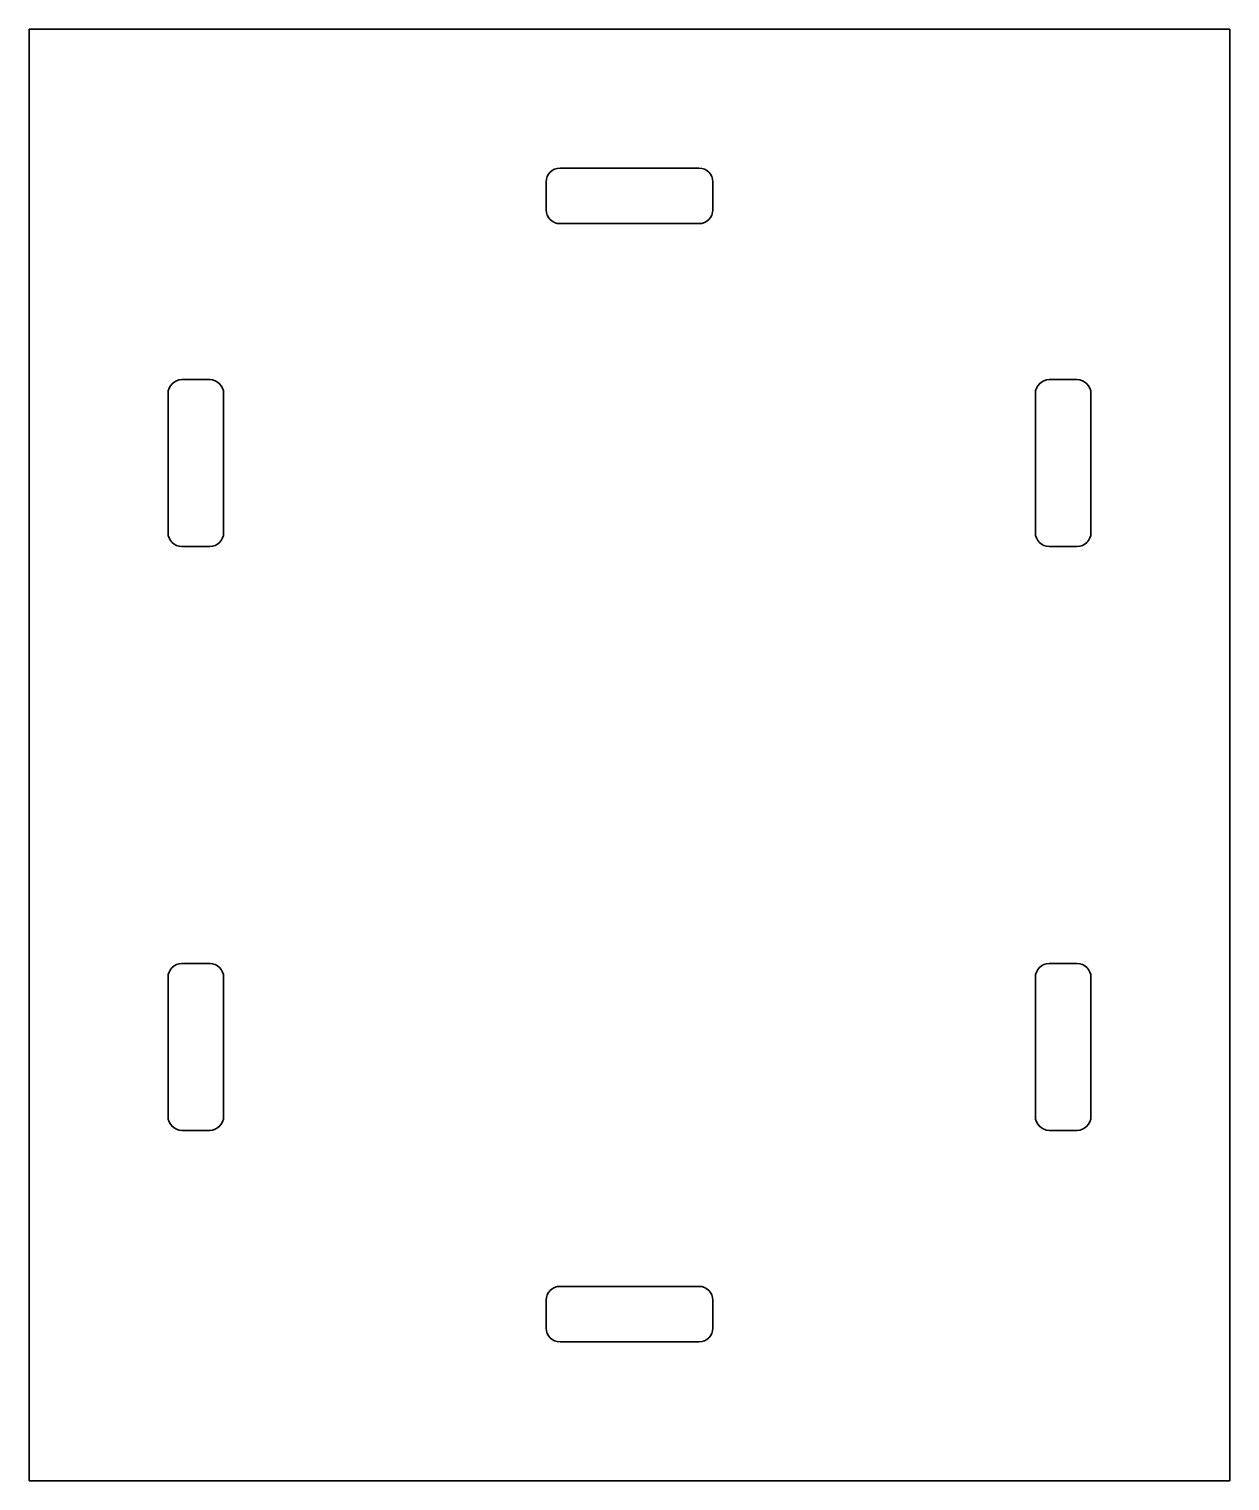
# Model space of a CAD drawing. Header units: millimetres. Extents: x -21.6 to 21.6, y -26.1 to 26.1.
import ezdxf

# ---------------------------------------------------------------- set-up
doc = ezdxf.new("R2010")
doc.units = ezdxf.units.MM
doc.layers.add('1', color=7, linetype='Continuous', true_color=0xffffff)

msp = doc.modelspace()

# ---------------------------------------------------------------- linework, layer by layer
at = {"layer": '1', "color": 252, "linetype": 'Continuous', "lineweight": 35}
for p, q in [((-21.6, -26.11025), (-21.6, 26.11025)), ((-21.6, 26.11025), (21.6, 26.11025)), ((-21.6, 26.11025), (21.6, 26.11025)), ((-21.6, -26.11025), (-21.6, 26.11025)), ((21.6, 26.11025), (21.6, -26.11025)), ((21.6, 26.11025), (21.6, -26.11025)), ((2.5, 21.11025), (-2.5, 21.11025)), ((2.5, 21.11025), (-2.5, 21.11025)), ((-3, 20.61025), (-3, 19.61025)), ((-3, 20.61025), (-3, 19.61025)), ((3, 19.61025), (3, 20.61025)), ((3, 19.61025), (3, 20.61025)), ((-2.5, 19.11025), (2.5, 19.11025)), ((-2.5, 19.11025), (2.5, 19.11025)), ((-16.1, 13.5), (-15.1, 13.5)), ((-16.1, 13.5), (-15.1, 13.5)), ((16.1, 13.5), (15.1, 13.5)), ((16.1, 13.5), (15.1, 13.5)), ((-16.6, 8), (-16.6, 13)), ((-16.6, 8), (-16.6, 13)), ((-14.6, 13), (-14.6, 8)), ((-14.6, 13), (-14.6, 8)), ((14.6, 13), (14.6, 8)), ((14.6, 13), (14.6, 8)), ((16.6, 8), (16.6, 13)), ((16.6, 8), (16.6, 13)), ((-15.1, 7.5), (-16.1, 7.5)), ((-15.1, 7.5), (-16.1, 7.5)), ((15.1, 7.5), (16.1, 7.5)), ((15.1, 7.5), (16.1, 7.5)), ((-16.1, -7.5), (-15.1, -7.5)), ((-16.1, -7.5), (-15.1, -7.5)), ((16.1, -7.5), (15.1, -7.5)), ((16.1, -7.5), (15.1, -7.5)), ((-16.6, -13), (-16.6, -8)), ((-16.6, -13), (-16.6, -8)), ((-14.6, -8), (-14.6, -13)), ((-14.6, -8), (-14.6, -13)), ((14.6, -8), (14.6, -13)), ((14.6, -8), (14.6, -13)), ((16.6, -13), (16.6, -8)), ((16.6, -13), (16.6, -8)), ((-15.1, -13.5), (-16.1, -13.5)), ((-15.1, -13.5), (-16.1, -13.5)), ((15.1, -13.5), (16.1, -13.5)), ((15.1, -13.5), (16.1, -13.5)), ((2.5, -19.11025), (-2.5, -19.11025)), ((2.5, -19.11025), (-2.5, -19.11025)), ((-3, -19.61025), (-3, -20.61025)), ((-3, -19.61025), (-3, -20.61025)), ((3, -20.61025), (3, -19.61025)), ((3, -20.61025), (3, -19.61025)), ((-2.5, -21.11025), (2.5, -21.11025)), ((-2.5, -21.11025), (2.5, -21.11025)), ((21.6, -26.11025), (-21.6, -26.11025)), ((21.6, -26.11025), (-21.6, -26.11025))]:
    msp.add_line(p, q, dxfattribs=at)
for centre, start, end in [((-2.5, 20.61025), 90, 180), ((-2.5, 20.61025), 90, 180), ((2.5, 20.61025), 0, 90), ((2.5, 20.61025), 0, 90), ((-2.5, 19.61025), 180, 270), ((-2.5, 19.61025), 180, 270), ((2.5, 19.61025), 270, 0), ((2.5, 19.61025), 270, 0), ((-16.1, 13), 90, 180), ((-16.1, 13), 90, 180), ((-15.1, 13), 0, 90), ((-15.1, 13), 0, 90), ((15.1, 13), 90, 180), ((15.1, 13), 90, 180), ((16.1, 13), 0, 90), ((16.1, 13), 0, 90), ((-16.1, 8), 180, 270), ((-16.1, 8), 180, 270), ((-15.1, 8), 270, 0), ((-15.1, 8), 270, 0), ((15.1, 8), 180, 270), ((15.1, 8), 180, 270), ((16.1, 8), 270, 0), ((16.1, 8), 270, 0), ((-16.1, -8), 90, 180), ((-16.1, -8), 90, 180), ((-15.1, -8), 0, 90), ((-15.1, -8), 0, 90), ((15.1, -8), 90, 180), ((15.1, -8), 90, 180), ((16.1, -8), 0, 90), ((16.1, -8), 0, 90), ((-16.1, -13), 180, 270), ((-16.1, -13), 180, 270), ((-15.1, -13), 270, 0), ((-15.1, -13), 270, 0), ((15.1, -13), 180, 270), ((15.1, -13), 180, 270), ((16.1, -13), 270, 0), ((16.1, -13), 270, 0), ((-2.5, -19.61025), 90, 180), ((-2.5, -19.61025), 90, 180), ((2.5, -19.61025), 0, 90), ((2.5, -19.61025), 0, 90), ((-2.5, -20.61025), 180, 270), ((-2.5, -20.61025), 180, 270), ((2.5, -20.61025), 270, 0), ((2.5, -20.61025), 270, 0)]:
    msp.add_arc(centre, 0.5, start, end, dxfattribs=at)

doc.saveas('drawing.dxf')
